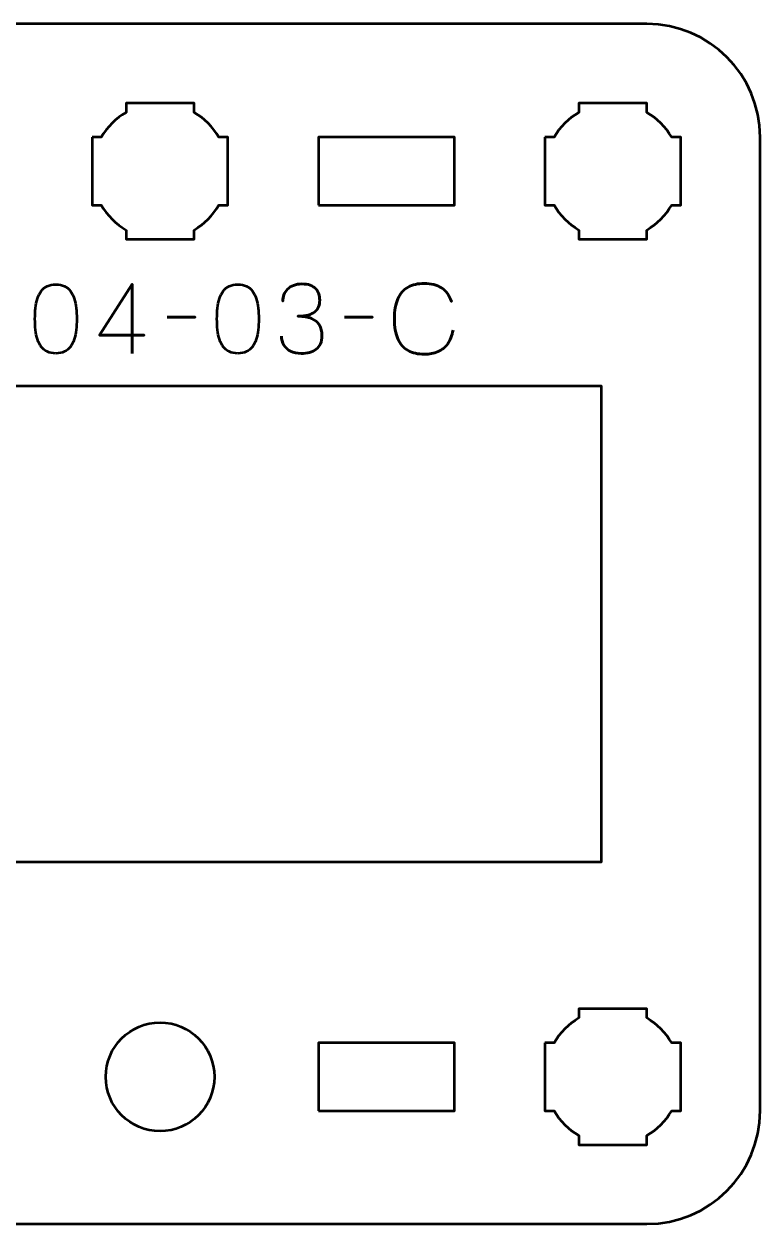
# Model space of a CAD drawing. Header units: centimetres. Extents: x -30.1 to 9.2, y -17.5 to -12.2.
# Drawn here: x -10.1 to -6.85, y -17.5 to -12.2 of the extents above; entities that cross this region are included whole.
import ezdxf

# ---------------------------------------------------------------- set-up
doc = ezdxf.new("R2010")
doc.units = ezdxf.units.CM
doc.header["$MEASUREMENT"] = 0
doc.layers.add('Layer 1', color=7, linetype='Continuous')

msp = doc.modelspace()

# ---------------------------------------------------------------- linework, layer by layer
at = {"layer": 'Layer 1', "lineweight": 53}
for points in [[(-8.8, -13), (-8.2, -13), (-8.2, -12.7), (-8.8, -12.7), (-8.8, -13)], [(-8.8, -17), (-8.2, -17), (-8.2, -16.7), (-8.8, -16.7), (-8.8, -17)]]:
    msp.add_lwpolyline(points, close=True, dxfattribs=at)
msp.add_ellipse((-9.5, -16.85), major_axis=(0, 0.24), ratio=1, dxfattribs=at)
for points, knots in [([(-14.15, -17), (-14.15, -17), (-14.15, -12.7), (-14.15, -12.7), (-14.15, -12.7), (-14.15, -12.42391), (-13.92609, -12.2), (-13.65, -12.2), (-13.65, -12.2), (-13.65, -12.2), (-7.35, -12.2), (-7.35, -12.2), (-7.35, -12.2), (-7.07391, -12.2), (-6.85, -12.42391), (-6.85, -12.7), (-6.85, -12.7), (-6.85, -12.7), (-6.85, -17), (-6.85, -17), (-6.85, -17), (-6.85, -17.27609), (-7.07391, -17.5), (-7.35, -17.5), (-7.35, -17.5), (-7.35, -17.5), (-13.65, -17.5), (-13.65, -17.5), (-13.65, -17.5), (-13.92609, -17.5), (-14.15, -17.27609), (-14.15, -17)], [0, 0, 0, 0, 0.125, 0.125, 0.125, 0.125, 0.25, 0.25, 0.25, 0.25, 0.375, 0.375, 0.375, 0.375, 0.5, 0.5, 0.5, 0.5, 0.625, 0.625, 0.625, 0.625, 0.75, 0.75, 0.75, 0.75, 0.875, 0.875, 0.875, 0.875, 1, 1, 1, 1]), ([(-9.8, -12.7), (-9.8, -12.7), (-9.75985, -12.7), (-9.75985, -12.7), (-9.75985, -12.7), (-9.7335, -12.65447), (-9.69553, -12.6165), (-9.65, -12.59015), (-9.65, -12.59015), (-9.65, -12.59015), (-9.65, -12.55), (-9.65, -12.55), (-9.65, -12.55), (-9.65, -12.55), (-9.5, -12.55), (-9.5, -12.55), (-9.5, -12.55), (-9.5, -12.55), (-9.35, -12.55), (-9.35, -12.55), (-9.35, -12.55), (-9.35, -12.55), (-9.35, -12.59015), (-9.35, -12.59015), (-9.35, -12.59015), (-9.30447, -12.6165), (-9.2665, -12.65447), (-9.24015, -12.7), (-9.24015, -12.7), (-9.24015, -12.7), (-9.2, -12.7), (-9.2, -12.7), (-9.2, -12.7), (-9.2, -12.7), (-9.2, -12.85), (-9.2, -12.85), (-9.2, -12.85), (-9.2, -12.85), (-9.2, -13), (-9.2, -13), (-9.2, -13), (-9.2, -13), (-9.24015, -13), (-9.24015, -13), (-9.24015, -13), (-9.2665, -13.04553), (-9.30447, -13.0835), (-9.35, -13.10985), (-9.35, -13.10985), (-9.35, -13.10985), (-9.35, -13.15), (-9.35, -13.15), (-9.35, -13.15), (-9.35, -13.15), (-9.5, -13.15), (-9.5, -13.15), (-9.5, -13.15), (-9.5, -13.15), (-9.65, -13.15), (-9.65, -13.15), (-9.65, -13.15), (-9.65, -13.15), (-9.65, -13.10985), (-9.65, -13.10985), (-9.65, -13.10985), (-9.69553, -13.0835), (-9.7335, -13.04553), (-9.75985, -13), (-9.75985, -13), (-9.75985, -13), (-9.8, -13), (-9.8, -13), (-9.8, -13), (-9.8, -13), (-9.8, -12.85), (-9.8, -12.85), (-9.8, -12.85), (-9.8, -12.85), (-9.8, -12.7), (-9.8, -12.7)], [0, 0, 0, 0, 0.05, 0.05, 0.05, 0.05, 0.1, 0.1, 0.1, 0.1, 0.15, 0.15, 0.15, 0.15, 0.2, 0.2, 0.2, 0.2, 0.25, 0.25, 0.25, 0.25, 0.3, 0.3, 0.3, 0.3, 0.35, 0.35, 0.35, 0.35, 0.4, 0.4, 0.4, 0.4, 0.45, 0.45, 0.45, 0.45, 0.5, 0.5, 0.5, 0.5, 0.55, 0.55, 0.55, 0.55, 0.6, 0.6, 0.6, 0.6, 0.65, 0.65, 0.65, 0.65, 0.7, 0.7, 0.7, 0.7, 0.75, 0.75, 0.75, 0.75, 0.8, 0.8, 0.8, 0.8, 0.85, 0.85, 0.85, 0.85, 0.9, 0.9, 0.9, 0.9, 0.95, 0.95, 0.95, 0.95, 1, 1, 1, 1]), ([(-7.8, -12.7), (-7.8, -12.7), (-7.75985, -12.7), (-7.75985, -12.7), (-7.75985, -12.7), (-7.7335, -12.65447), (-7.69553, -12.6165), (-7.65, -12.59015), (-7.65, -12.59015), (-7.65, -12.59015), (-7.65, -12.55), (-7.65, -12.55), (-7.65, -12.55), (-7.65, -12.55), (-7.5, -12.55), (-7.5, -12.55), (-7.5, -12.55), (-7.5, -12.55), (-7.35, -12.55), (-7.35, -12.55), (-7.35, -12.55), (-7.35, -12.55), (-7.35, -12.59015), (-7.35, -12.59015), (-7.35, -12.59015), (-7.30447, -12.6165), (-7.2665, -12.65447), (-7.24015, -12.7), (-7.24015, -12.7), (-7.24015, -12.7), (-7.2, -12.7), (-7.2, -12.7), (-7.2, -12.7), (-7.2, -12.7), (-7.2, -12.85), (-7.2, -12.85), (-7.2, -12.85), (-7.2, -12.85), (-7.2, -13), (-7.2, -13), (-7.2, -13), (-7.2, -13), (-7.24015, -13), (-7.24015, -13), (-7.24015, -13), (-7.2665, -13.04553), (-7.30447, -13.0835), (-7.35, -13.10985), (-7.35, -13.10985), (-7.35, -13.10985), (-7.35, -13.15), (-7.35, -13.15), (-7.35, -13.15), (-7.35, -13.15), (-7.5, -13.15), (-7.5, -13.15), (-7.5, -13.15), (-7.5, -13.15), (-7.65, -13.15), (-7.65, -13.15), (-7.65, -13.15), (-7.65, -13.15), (-7.65, -13.10985), (-7.65, -13.10985), (-7.65, -13.10985), (-7.69553, -13.0835), (-7.7335, -13.04553), (-7.75985, -13), (-7.75985, -13), (-7.75985, -13), (-7.8, -13), (-7.8, -13), (-7.8, -13), (-7.8, -13), (-7.8, -12.85), (-7.8, -12.85), (-7.8, -12.85), (-7.8, -12.85), (-7.8, -12.7), (-7.8, -12.7)], [0, 0, 0, 0, 0.05, 0.05, 0.05, 0.05, 0.1, 0.1, 0.1, 0.1, 0.15, 0.15, 0.15, 0.15, 0.2, 0.2, 0.2, 0.2, 0.25, 0.25, 0.25, 0.25, 0.3, 0.3, 0.3, 0.3, 0.35, 0.35, 0.35, 0.35, 0.4, 0.4, 0.4, 0.4, 0.45, 0.45, 0.45, 0.45, 0.5, 0.5, 0.5, 0.5, 0.55, 0.55, 0.55, 0.55, 0.6, 0.6, 0.6, 0.6, 0.65, 0.65, 0.65, 0.65, 0.7, 0.7, 0.7, 0.7, 0.75, 0.75, 0.75, 0.75, 0.8, 0.8, 0.8, 0.8, 0.85, 0.85, 0.85, 0.85, 0.9, 0.9, 0.9, 0.9, 0.95, 0.95, 0.95, 0.95, 1, 1, 1, 1]), ([(-13.44998, -13.8), (-13.44998, -13.8), (-7.54998, -13.8), (-7.54998, -13.8), (-7.54998, -13.8), (-7.54998, -13.8), (-7.54998, -15.9), (-7.54998, -15.9), (-7.54998, -15.9), (-7.54998, -15.9), (-13.44998, -15.9), (-13.44998, -15.9), (-13.44998, -15.9), (-13.44998, -15.9), (-13.44998, -13.8), (-13.44998, -13.8)], [0, 0, 0, 0, 0.25, 0.25, 0.25, 0.25, 0.5, 0.5, 0.5, 0.5, 0.75, 0.75, 0.75, 0.75, 1, 1, 1, 1]), ([(-7.8, -16.7), (-7.8, -16.7), (-7.75985, -16.7), (-7.75985, -16.7), (-7.75985, -16.7), (-7.7335, -16.65447), (-7.69553, -16.6165), (-7.65, -16.59015), (-7.65, -16.59015), (-7.65, -16.59015), (-7.65, -16.55), (-7.65, -16.55), (-7.65, -16.55), (-7.65, -16.55), (-7.5, -16.55), (-7.5, -16.55), (-7.5, -16.55), (-7.5, -16.55), (-7.35, -16.55), (-7.35, -16.55), (-7.35, -16.55), (-7.35, -16.55), (-7.35, -16.59015), (-7.35, -16.59015), (-7.35, -16.59015), (-7.30447, -16.6165), (-7.2665, -16.65447), (-7.24015, -16.7), (-7.24015, -16.7), (-7.24015, -16.7), (-7.2, -16.7), (-7.2, -16.7), (-7.2, -16.7), (-7.2, -16.7), (-7.2, -16.85), (-7.2, -16.85), (-7.2, -16.85), (-7.2, -16.85), (-7.2, -17), (-7.2, -17), (-7.2, -17), (-7.2, -17), (-7.24015, -17), (-7.24015, -17), (-7.24015, -17), (-7.2665, -17.04553), (-7.30447, -17.0835), (-7.35, -17.10985), (-7.35, -17.10985), (-7.35, -17.10985), (-7.35, -17.15), (-7.35, -17.15), (-7.35, -17.15), (-7.35, -17.15), (-7.5, -17.15), (-7.5, -17.15), (-7.5, -17.15), (-7.5, -17.15), (-7.65, -17.15), (-7.65, -17.15), (-7.65, -17.15), (-7.65, -17.15), (-7.65, -17.10985), (-7.65, -17.10985), (-7.65, -17.10985), (-7.69553, -17.0835), (-7.7335, -17.04553), (-7.75985, -17), (-7.75985, -17), (-7.75985, -17), (-7.8, -17), (-7.8, -17), (-7.8, -17), (-7.8, -17), (-7.8, -16.85), (-7.8, -16.85), (-7.8, -16.85), (-7.8, -16.85), (-7.8, -16.7), (-7.8, -16.7)], [0, 0, 0, 0, 0.05, 0.05, 0.05, 0.05, 0.1, 0.1, 0.1, 0.1, 0.15, 0.15, 0.15, 0.15, 0.2, 0.2, 0.2, 0.2, 0.25, 0.25, 0.25, 0.25, 0.3, 0.3, 0.3, 0.3, 0.35, 0.35, 0.35, 0.35, 0.4, 0.4, 0.4, 0.4, 0.45, 0.45, 0.45, 0.45, 0.5, 0.5, 0.5, 0.5, 0.55, 0.55, 0.55, 0.55, 0.6, 0.6, 0.6, 0.6, 0.65, 0.65, 0.65, 0.65, 0.7, 0.7, 0.7, 0.7, 0.75, 0.75, 0.75, 0.75, 0.8, 0.8, 0.8, 0.8, 0.85, 0.85, 0.85, 0.85, 0.9, 0.9, 0.9, 0.9, 0.95, 0.95, 0.95, 0.95, 1, 1, 1, 1])]:
    msp.add_open_spline(points, degree=3, knots=knots, dxfattribs=at)
at = {"layer": 'Layer 1', "color": 5, "lineweight": 53}
for points, knots in [([(-9.96025, -13.65494), (-9.94544, -13.65487), (-9.93267, -13.65226), (-9.92201, -13.64718), (-9.92201, -13.64718), (-9.91143, -13.6421), (-9.90261, -13.63483), (-9.89556, -13.62559), (-9.89556, -13.62559), (-9.88857, -13.61628), (-9.88307, -13.60527), (-9.87898, -13.59257), (-9.87898, -13.59257), (-9.87495, -13.57987), (-9.87206, -13.56597), (-9.87044, -13.55073), (-9.87044, -13.55073), (-9.86874, -13.53549), (-9.8679, -13.51947), (-9.86797, -13.50254), (-9.86797, -13.50254), (-9.8679, -13.48568), (-9.86874, -13.46966), (-9.87044, -13.45449), (-9.87044, -13.45449), (-9.87206, -13.43932), (-9.87495, -13.42535), (-9.87898, -13.41265), (-9.87898, -13.41265), (-9.88307, -13.40002), (-9.88857, -13.38902), (-9.89556, -13.37963), (-9.89556, -13.37963), (-9.90261, -13.37032), (-9.91143, -13.36305), (-9.92201, -13.35797), (-9.92201, -13.35797), (-9.93267, -13.35282), (-9.94544, -13.35021), (-9.96025, -13.35014), (-9.96025, -13.35014), (-9.97507, -13.35021), (-9.98784, -13.35282), (-9.9985, -13.35797), (-9.9985, -13.35797), (-10.00908, -13.36305), (-10.0179, -13.37032), (-10.02495, -13.37963), (-10.02495, -13.37963), (-10.03194, -13.38902), (-10.03744, -13.40002), (-10.04153, -13.41265), (-10.04153, -13.41265), (-10.04556, -13.42535), (-10.04845, -13.43932), (-10.05007, -13.45449), (-10.05007, -13.45449), (-10.05176, -13.46966), (-10.05261, -13.48568), (-10.05254, -13.50254), (-10.05254, -13.50254), (-10.05261, -13.51947), (-10.05176, -13.53549), (-10.05007, -13.55073), (-10.05007, -13.55073), (-10.04845, -13.56597), (-10.04556, -13.57987), (-10.04153, -13.59257), (-10.04153, -13.59257), (-10.03744, -13.60527), (-10.03194, -13.61628), (-10.02495, -13.62559), (-10.02495, -13.62559), (-10.0179, -13.63483), (-10.00908, -13.6421), (-9.9985, -13.64718), (-9.9985, -13.64718), (-9.98784, -13.65226), (-9.97507, -13.65487), (-9.96025, -13.65494)], [0, 0, 0, 0, 0.05, 0.05, 0.05, 0.05, 0.1, 0.1, 0.1, 0.1, 0.15, 0.15, 0.15, 0.15, 0.2, 0.2, 0.2, 0.2, 0.25, 0.25, 0.25, 0.25, 0.3, 0.3, 0.3, 0.3, 0.35, 0.35, 0.35, 0.35, 0.4, 0.4, 0.4, 0.4, 0.45, 0.45, 0.45, 0.45, 0.5, 0.5, 0.5, 0.5, 0.55, 0.55, 0.55, 0.55, 0.6, 0.6, 0.6, 0.6, 0.65, 0.65, 0.65, 0.65, 0.7, 0.7, 0.7, 0.7, 0.75, 0.75, 0.75, 0.75, 0.8, 0.8, 0.8, 0.8, 0.85, 0.85, 0.85, 0.85, 0.9, 0.9, 0.9, 0.9, 0.95, 0.95, 0.95, 0.95, 1, 1, 1, 1]), ([(-9.96025, -13.65494), (-9.94544, -13.65487), (-9.93267, -13.65226), (-9.92201, -13.64718), (-9.92201, -13.64718), (-9.91143, -13.6421), (-9.90261, -13.63483), (-9.89556, -13.62559), (-9.89556, -13.62559), (-9.88857, -13.61628), (-9.88307, -13.60527), (-9.87898, -13.59257), (-9.87898, -13.59257), (-9.87495, -13.57987), (-9.87206, -13.56597), (-9.87044, -13.55073), (-9.87044, -13.55073), (-9.86874, -13.53549), (-9.8679, -13.51947), (-9.86797, -13.50254), (-9.86797, -13.50254), (-9.8679, -13.48568), (-9.86874, -13.46966), (-9.87044, -13.45449), (-9.87044, -13.45449), (-9.87206, -13.43932), (-9.87495, -13.42535), (-9.87898, -13.41265), (-9.87898, -13.41265), (-9.88307, -13.40002), (-9.88857, -13.38902), (-9.89556, -13.37963), (-9.89556, -13.37963), (-9.90261, -13.37032), (-9.91143, -13.36305), (-9.92201, -13.35797), (-9.92201, -13.35797), (-9.93267, -13.35282), (-9.94544, -13.35021), (-9.96025, -13.35014), (-9.96025, -13.35014), (-9.97507, -13.35021), (-9.98784, -13.35282), (-9.9985, -13.35797), (-9.9985, -13.35797), (-10.00908, -13.36305), (-10.0179, -13.37032), (-10.02495, -13.37963), (-10.02495, -13.37963), (-10.03194, -13.38902), (-10.03744, -13.40002), (-10.04153, -13.41265), (-10.04153, -13.41265), (-10.04556, -13.42535), (-10.04845, -13.43932), (-10.05007, -13.45449), (-10.05007, -13.45449), (-10.05176, -13.46966), (-10.05261, -13.48568), (-10.05254, -13.50254), (-10.05254, -13.50254), (-10.05261, -13.51947), (-10.05176, -13.53549), (-10.05007, -13.55073), (-10.05007, -13.55073), (-10.04845, -13.56597), (-10.04556, -13.57987), (-10.04153, -13.59257), (-10.04153, -13.59257), (-10.03744, -13.60527), (-10.03194, -13.61628), (-10.02495, -13.62559), (-10.02495, -13.62559), (-10.0179, -13.63483), (-10.00908, -13.6421), (-9.9985, -13.64718), (-9.9985, -13.64718), (-9.98784, -13.65226), (-9.97507, -13.65487), (-9.96025, -13.65494)], [0, 0, 0, 0, 0.05, 0.05, 0.05, 0.05, 0.1, 0.1, 0.1, 0.1, 0.15, 0.15, 0.15, 0.15, 0.2, 0.2, 0.2, 0.2, 0.25, 0.25, 0.25, 0.25, 0.3, 0.3, 0.3, 0.3, 0.35, 0.35, 0.35, 0.35, 0.4, 0.4, 0.4, 0.4, 0.45, 0.45, 0.45, 0.45, 0.5, 0.5, 0.5, 0.5, 0.55, 0.55, 0.55, 0.55, 0.6, 0.6, 0.6, 0.6, 0.65, 0.65, 0.65, 0.65, 0.7, 0.7, 0.7, 0.7, 0.75, 0.75, 0.75, 0.75, 0.8, 0.8, 0.8, 0.8, 0.85, 0.85, 0.85, 0.85, 0.9, 0.9, 0.9, 0.9, 0.95, 0.95, 0.95, 0.95, 1, 1, 1, 1]), ([(-9.62371, -13.65494), (-9.62371, -13.65494), (-9.62371, -13.34972), (-9.62371, -13.34972), (-9.62371, -13.34972), (-9.62371, -13.34972), (-9.76764, -13.57366), (-9.76764, -13.57366), (-9.76764, -13.57366), (-9.76764, -13.57366), (-9.56952, -13.57366), (-9.56952, -13.57366), (-9.56952, -13.57366), (-9.56952, -13.57366), (-9.76764, -13.57366), (-9.76764, -13.57366), (-9.76764, -13.57366), (-9.76764, -13.57366), (-9.62371, -13.34972), (-9.62371, -13.34972), (-9.62371, -13.34972), (-9.62371, -13.34972), (-9.62371, -13.65494), (-9.62371, -13.65494)], [0, 0, 0, 0, 0.1666667, 0.1666667, 0.1666667, 0.1666667, 0.3333333, 0.3333333, 0.3333333, 0.3333333, 0.5, 0.5, 0.5, 0.5, 0.6666667, 0.6666667, 0.6666667, 0.6666667, 0.8333333, 0.8333333, 0.8333333, 0.8333333, 1, 1, 1, 1]), ([(-9.15635, -13.65494), (-9.14154, -13.65487), (-9.12877, -13.65226), (-9.11811, -13.64718), (-9.11811, -13.64718), (-9.10753, -13.6421), (-9.09871, -13.63483), (-9.09166, -13.62559), (-9.09166, -13.62559), (-9.08467, -13.61628), (-9.07917, -13.60527), (-9.07508, -13.59257), (-9.07508, -13.59257), (-9.07105, -13.57987), (-9.06816, -13.56597), (-9.06654, -13.55073), (-9.06654, -13.55073), (-9.06484, -13.53549), (-9.064, -13.51947), (-9.06407, -13.50254), (-9.06407, -13.50254), (-9.064, -13.48568), (-9.06484, -13.46966), (-9.06654, -13.45449), (-9.06654, -13.45449), (-9.06816, -13.43932), (-9.07105, -13.42535), (-9.07508, -13.41265), (-9.07508, -13.41265), (-9.07917, -13.40002), (-9.08467, -13.38902), (-9.09166, -13.37963), (-9.09166, -13.37963), (-9.09871, -13.37032), (-9.10753, -13.36305), (-9.11811, -13.35797), (-9.11811, -13.35797), (-9.12877, -13.35282), (-9.14154, -13.35021), (-9.15635, -13.35014), (-9.15635, -13.35014), (-9.17117, -13.35021), (-9.18394, -13.35282), (-9.1946, -13.35797), (-9.1946, -13.35797), (-9.20518, -13.36305), (-9.214, -13.37032), (-9.22105, -13.37963), (-9.22105, -13.37963), (-9.22804, -13.38902), (-9.23354, -13.40002), (-9.23763, -13.41265), (-9.23763, -13.41265), (-9.24166, -13.42535), (-9.24455, -13.43932), (-9.24617, -13.45449), (-9.24617, -13.45449), (-9.24786, -13.46966), (-9.24871, -13.48568), (-9.24864, -13.50254), (-9.24864, -13.50254), (-9.24871, -13.51947), (-9.24786, -13.53549), (-9.24617, -13.55073), (-9.24617, -13.55073), (-9.24455, -13.56597), (-9.24166, -13.57987), (-9.23763, -13.59257), (-9.23763, -13.59257), (-9.23354, -13.60527), (-9.22804, -13.61628), (-9.22105, -13.62559), (-9.22105, -13.62559), (-9.214, -13.63483), (-9.20518, -13.6421), (-9.1946, -13.64718), (-9.1946, -13.64718), (-9.18394, -13.65226), (-9.17117, -13.65487), (-9.15635, -13.65494)], [0, 0, 0, 0, 0.05, 0.05, 0.05, 0.05, 0.1, 0.1, 0.1, 0.1, 0.15, 0.15, 0.15, 0.15, 0.2, 0.2, 0.2, 0.2, 0.25, 0.25, 0.25, 0.25, 0.3, 0.3, 0.3, 0.3, 0.35, 0.35, 0.35, 0.35, 0.4, 0.4, 0.4, 0.4, 0.45, 0.45, 0.45, 0.45, 0.5, 0.5, 0.5, 0.5, 0.55, 0.55, 0.55, 0.55, 0.6, 0.6, 0.6, 0.6, 0.65, 0.65, 0.65, 0.65, 0.7, 0.7, 0.7, 0.7, 0.75, 0.75, 0.75, 0.75, 0.8, 0.8, 0.8, 0.8, 0.85, 0.85, 0.85, 0.85, 0.9, 0.9, 0.9, 0.9, 0.95, 0.95, 0.95, 0.95, 1, 1, 1, 1]), ([(-9.15635, -13.65494), (-9.14154, -13.65487), (-9.12877, -13.65226), (-9.11811, -13.64718), (-9.11811, -13.64718), (-9.10753, -13.6421), (-9.09871, -13.63483), (-9.09166, -13.62559), (-9.09166, -13.62559), (-9.08467, -13.61628), (-9.07917, -13.60527), (-9.07508, -13.59257), (-9.07508, -13.59257), (-9.07105, -13.57987), (-9.06816, -13.56597), (-9.06654, -13.55073), (-9.06654, -13.55073), (-9.06484, -13.53549), (-9.064, -13.51947), (-9.06407, -13.50254), (-9.06407, -13.50254), (-9.064, -13.48568), (-9.06484, -13.46966), (-9.06654, -13.45449), (-9.06654, -13.45449), (-9.06816, -13.43932), (-9.07105, -13.42535), (-9.07508, -13.41265), (-9.07508, -13.41265), (-9.07917, -13.40002), (-9.08467, -13.38902), (-9.09166, -13.37963), (-9.09166, -13.37963), (-9.09871, -13.37032), (-9.10753, -13.36305), (-9.11811, -13.35797), (-9.11811, -13.35797), (-9.12877, -13.35282), (-9.14154, -13.35021), (-9.15635, -13.35014), (-9.15635, -13.35014), (-9.17117, -13.35021), (-9.18394, -13.35282), (-9.1946, -13.35797), (-9.1946, -13.35797), (-9.20518, -13.36305), (-9.214, -13.37032), (-9.22105, -13.37963), (-9.22105, -13.37963), (-9.22804, -13.38902), (-9.23354, -13.40002), (-9.23763, -13.41265), (-9.23763, -13.41265), (-9.24166, -13.42535), (-9.24455, -13.43932), (-9.24617, -13.45449), (-9.24617, -13.45449), (-9.24786, -13.46966), (-9.24871, -13.48568), (-9.24864, -13.50254), (-9.24864, -13.50254), (-9.24871, -13.51947), (-9.24786, -13.53549), (-9.24617, -13.55073), (-9.24617, -13.55073), (-9.24455, -13.56597), (-9.24166, -13.57987), (-9.23763, -13.59257), (-9.23763, -13.59257), (-9.23354, -13.60527), (-9.22804, -13.61628), (-9.22105, -13.62559), (-9.22105, -13.62559), (-9.214, -13.63483), (-9.20518, -13.6421), (-9.1946, -13.64718), (-9.1946, -13.64718), (-9.18394, -13.65226), (-9.17117, -13.65487), (-9.15635, -13.65494)], [0, 0, 0, 0, 0.05, 0.05, 0.05, 0.05, 0.1, 0.1, 0.1, 0.1, 0.15, 0.15, 0.15, 0.15, 0.2, 0.2, 0.2, 0.2, 0.25, 0.25, 0.25, 0.25, 0.3, 0.3, 0.3, 0.3, 0.35, 0.35, 0.35, 0.35, 0.4, 0.4, 0.4, 0.4, 0.45, 0.45, 0.45, 0.45, 0.5, 0.5, 0.5, 0.5, 0.55, 0.55, 0.55, 0.55, 0.6, 0.6, 0.6, 0.6, 0.65, 0.65, 0.65, 0.65, 0.7, 0.7, 0.7, 0.7, 0.75, 0.75, 0.75, 0.75, 0.8, 0.8, 0.8, 0.8, 0.85, 0.85, 0.85, 0.85, 0.9, 0.9, 0.9, 0.9, 0.95, 0.95, 0.95, 0.95, 1, 1, 1, 1]), ([(-8.96374, -13.57832), (-8.96367, -13.59356), (-8.96014, -13.60682), (-8.95316, -13.61832), (-8.95316, -13.61832), (-8.94617, -13.62975), (-8.93622, -13.63871), (-8.92324, -13.64513), (-8.92324, -13.64513), (-8.91026, -13.65155), (-8.89467, -13.6548), (-8.87653, -13.65494), (-8.87653, -13.65494), (-8.86292, -13.65494), (-8.85057, -13.65353), (-8.83935, -13.65057), (-8.83935, -13.65057), (-8.8282, -13.6476), (-8.81861, -13.64302), (-8.81049, -13.63674), (-8.81049, -13.63674), (-8.80238, -13.63046), (-8.79617, -13.62234), (-8.79173, -13.61247), (-8.79173, -13.61247), (-8.78735, -13.60252), (-8.78517, -13.59059), (-8.7851, -13.57662), (-8.7851, -13.57662), (-8.78502, -13.558), (-8.78883, -13.54226), (-8.79638, -13.52949), (-8.79638, -13.52949), (-8.80393, -13.51672), (-8.81565, -13.50713), (-8.83138, -13.50057), (-8.83138, -13.50057), (-8.84711, -13.494), (-8.86729, -13.49069), (-8.89177, -13.49069), (-8.89177, -13.49069), (-8.8735, -13.49076), (-8.85819, -13.48907), (-8.8457, -13.48561), (-8.8457, -13.48561), (-8.83328, -13.48215), (-8.82334, -13.47728), (-8.81586, -13.47093), (-8.81586, -13.47093), (-8.80838, -13.46465), (-8.80295, -13.45717), (-8.7997, -13.44857), (-8.7997, -13.44857), (-8.79638, -13.44003), (-8.79476, -13.43065), (-8.79483, -13.42042), (-8.79483, -13.42042), (-8.79476, -13.41018), (-8.79617, -13.40073), (-8.79899, -13.39198), (-8.79899, -13.39198), (-8.80175, -13.38323), (-8.80626, -13.37554), (-8.8124, -13.36898), (-8.8124, -13.36898), (-8.81854, -13.36242), (-8.82665, -13.35727), (-8.8366, -13.3536), (-8.8366, -13.3536), (-8.84662, -13.34993), (-8.85883, -13.3481), (-8.87315, -13.34803), (-8.87315, -13.34803), (-8.8874, -13.3481), (-8.89989, -13.35021), (-8.91047, -13.35431), (-8.91047, -13.35431), (-8.92113, -13.3584), (-8.92987, -13.36397), (-8.93693, -13.3711), (-8.93693, -13.3711), (-8.94391, -13.37822), (-8.94914, -13.38634), (-8.95259, -13.39551), (-8.95259, -13.39551), (-8.95612, -13.40468), (-8.95781, -13.41442), (-8.95781, -13.42465), (-8.95781, -13.42465), (-8.95781, -13.41442), (-8.95612, -13.40468), (-8.95259, -13.39551), (-8.95259, -13.39551), (-8.94914, -13.38634), (-8.94391, -13.37822), (-8.93693, -13.3711), (-8.93693, -13.3711), (-8.92987, -13.36397), (-8.92113, -13.3584), (-8.91047, -13.35431), (-8.91047, -13.35431), (-8.89989, -13.35021), (-8.8874, -13.3481), (-8.87315, -13.34803), (-8.87315, -13.34803), (-8.85883, -13.3481), (-8.84662, -13.34993), (-8.8366, -13.3536), (-8.8366, -13.3536), (-8.82665, -13.35727), (-8.81854, -13.36242), (-8.8124, -13.36898), (-8.8124, -13.36898), (-8.80626, -13.37554), (-8.80175, -13.38323), (-8.79899, -13.39198), (-8.79899, -13.39198), (-8.79617, -13.40073), (-8.79476, -13.41018), (-8.79483, -13.42042), (-8.79483, -13.42042), (-8.79476, -13.43065), (-8.79638, -13.44003), (-8.7997, -13.44857), (-8.7997, -13.44857), (-8.80295, -13.45717), (-8.80838, -13.46465), (-8.81586, -13.47093), (-8.81586, -13.47093), (-8.82334, -13.47728), (-8.83328, -13.48215), (-8.8457, -13.48561), (-8.8457, -13.48561), (-8.85819, -13.48907), (-8.8735, -13.49076), (-8.89177, -13.49069), (-8.89177, -13.49069), (-8.86729, -13.49069), (-8.84711, -13.494), (-8.83138, -13.50057), (-8.83138, -13.50057), (-8.81565, -13.50713), (-8.80393, -13.51672), (-8.79638, -13.52949), (-8.79638, -13.52949), (-8.78883, -13.54226), (-8.78502, -13.558), (-8.7851, -13.57662), (-8.7851, -13.57662), (-8.78517, -13.59059), (-8.78735, -13.60252), (-8.79173, -13.61247), (-8.79173, -13.61247), (-8.79617, -13.62234), (-8.80238, -13.63046), (-8.81049, -13.63674), (-8.81049, -13.63674), (-8.81861, -13.64302), (-8.8282, -13.6476), (-8.83935, -13.65057), (-8.83935, -13.65057), (-8.85057, -13.65353), (-8.86292, -13.65494), (-8.87653, -13.65494), (-8.87653, -13.65494), (-8.89467, -13.6548), (-8.91026, -13.65155), (-8.92324, -13.64513), (-8.92324, -13.64513), (-8.93622, -13.63871), (-8.94617, -13.62975), (-8.95316, -13.61832), (-8.95316, -13.61832), (-8.96014, -13.60682), (-8.96367, -13.59356), (-8.96374, -13.57832)], [0, 0, 0, 0, 0.0227273, 0.0227273, 0.0227273, 0.0227273, 0.0454545, 0.0454545, 0.0454545, 0.0454545, 0.0681818, 0.0681818, 0.0681818, 0.0681818, 0.0909091, 0.0909091, 0.0909091, 0.0909091, 0.1136364, 0.1136364, 0.1136364, 0.1136364, 0.1363636, 0.1363636, 0.1363636, 0.1363636, 0.1590909, 0.1590909, 0.1590909, 0.1590909, 0.1818182, 0.1818182, 0.1818182, 0.1818182, 0.2045455, 0.2045455, 0.2045455, 0.2045455, 0.2272727, 0.2272727, 0.2272727, 0.2272727, 0.25, 0.25, 0.25, 0.25, 0.2727273, 0.2727273, 0.2727273, 0.2727273, 0.2954545, 0.2954545, 0.2954545, 0.2954545, 0.3181818, 0.3181818, 0.3181818, 0.3181818, 0.3409091, 0.3409091, 0.3409091, 0.3409091, 0.3636364, 0.3636364, 0.3636364, 0.3636364, 0.3863636, 0.3863636, 0.3863636, 0.3863636, 0.4090909, 0.4090909, 0.4090909, 0.4090909, 0.4318182, 0.4318182, 0.4318182, 0.4318182, 0.4545455, 0.4545455, 0.4545455, 0.4545455, 0.4772727, 0.4772727, 0.4772727, 0.4772727, 0.5, 0.5, 0.5, 0.5, 0.5227273, 0.5227273, 0.5227273, 0.5227273, 0.5454545, 0.5454545, 0.5454545, 0.5454545, 0.5681818, 0.5681818, 0.5681818, 0.5681818, 0.5909091, 0.5909091, 0.5909091, 0.5909091, 0.6136364, 0.6136364, 0.6136364, 0.6136364, 0.6363636, 0.6363636, 0.6363636, 0.6363636, 0.6590909, 0.6590909, 0.6590909, 0.6590909, 0.6818182, 0.6818182, 0.6818182, 0.6818182, 0.7045455, 0.7045455, 0.7045455, 0.7045455, 0.7272727, 0.7272727, 0.7272727, 0.7272727, 0.75, 0.75, 0.75, 0.75, 0.7727273, 0.7727273, 0.7727273, 0.7727273, 0.7954545, 0.7954545, 0.7954545, 0.7954545, 0.8181818, 0.8181818, 0.8181818, 0.8181818, 0.8409091, 0.8409091, 0.8409091, 0.8409091, 0.8636364, 0.8636364, 0.8636364, 0.8636364, 0.8863636, 0.8863636, 0.8863636, 0.8863636, 0.9090909, 0.9090909, 0.9090909, 0.9090909, 0.9318182, 0.9318182, 0.9318182, 0.9318182, 0.9545455, 0.9545455, 0.9545455, 0.9545455, 0.9772727, 0.9772727, 0.9772727, 0.9772727, 1, 1, 1, 1]), ([(-8.20598, -13.55249), (-8.2105, -13.57669), (-8.2184, -13.59666), (-8.22948, -13.61232), (-8.22948, -13.61232), (-8.24062, -13.62792), (-8.25488, -13.63949), (-8.27223, -13.64704), (-8.27223, -13.64704), (-8.28952, -13.65459), (-8.30984, -13.6584), (-8.33298, -13.65833), (-8.33298, -13.65833), (-8.36113, -13.6584), (-8.38505, -13.65296), (-8.40467, -13.64189), (-8.40467, -13.64189), (-8.42428, -13.63088), (-8.43924, -13.61388), (-8.44954, -13.59081), (-8.44954, -13.59081), (-8.45984, -13.56773), (-8.46499, -13.53817), (-8.46506, -13.50212), (-8.46506, -13.50212), (-8.46499, -13.46621), (-8.45984, -13.43671), (-8.44954, -13.41364), (-8.44954, -13.41364), (-8.43924, -13.39057), (-8.42428, -13.3735), (-8.40467, -13.36242), (-8.40467, -13.36242), (-8.38505, -13.35134), (-8.36113, -13.34584), (-8.33298, -13.34591), (-8.33298, -13.34591), (-8.30285, -13.34584), (-8.2776, -13.35226), (-8.25728, -13.36517), (-8.25728, -13.36517), (-8.23703, -13.37808), (-8.22214, -13.39805), (-8.21276, -13.42507), (-8.21276, -13.42507), (-8.22214, -13.39805), (-8.23703, -13.37808), (-8.25728, -13.36517), (-8.25728, -13.36517), (-8.2776, -13.35226), (-8.30285, -13.34584), (-8.33298, -13.34591), (-8.33298, -13.34591), (-8.36113, -13.34584), (-8.38505, -13.35134), (-8.40467, -13.36242), (-8.40467, -13.36242), (-8.42428, -13.3735), (-8.43924, -13.39057), (-8.44954, -13.41364), (-8.44954, -13.41364), (-8.45984, -13.43671), (-8.46499, -13.46621), (-8.46506, -13.50212), (-8.46506, -13.50212), (-8.46499, -13.53817), (-8.45984, -13.56773), (-8.44954, -13.59081), (-8.44954, -13.59081), (-8.43924, -13.61388), (-8.42428, -13.63088), (-8.40467, -13.64189), (-8.40467, -13.64189), (-8.38505, -13.65296), (-8.36113, -13.6584), (-8.33298, -13.65833), (-8.33298, -13.65833), (-8.30984, -13.6584), (-8.28952, -13.65459), (-8.27223, -13.64704), (-8.27223, -13.64704), (-8.25488, -13.63949), (-8.24062, -13.62792), (-8.22948, -13.61232), (-8.22948, -13.61232), (-8.2184, -13.59666), (-8.2105, -13.57669), (-8.20598, -13.55249)], [0, 0, 0, 0, 0.0454545, 0.0454545, 0.0454545, 0.0454545, 0.0909091, 0.0909091, 0.0909091, 0.0909091, 0.1363636, 0.1363636, 0.1363636, 0.1363636, 0.1818182, 0.1818182, 0.1818182, 0.1818182, 0.2272727, 0.2272727, 0.2272727, 0.2272727, 0.2727273, 0.2727273, 0.2727273, 0.2727273, 0.3181818, 0.3181818, 0.3181818, 0.3181818, 0.3636364, 0.3636364, 0.3636364, 0.3636364, 0.4090909, 0.4090909, 0.4090909, 0.4090909, 0.4545455, 0.4545455, 0.4545455, 0.4545455, 0.5, 0.5, 0.5, 0.5, 0.5454545, 0.5454545, 0.5454545, 0.5454545, 0.5909091, 0.5909091, 0.5909091, 0.5909091, 0.6363636, 0.6363636, 0.6363636, 0.6363636, 0.6818182, 0.6818182, 0.6818182, 0.6818182, 0.7272727, 0.7272727, 0.7272727, 0.7272727, 0.7727273, 0.7727273, 0.7727273, 0.7727273, 0.8181818, 0.8181818, 0.8181818, 0.8181818, 0.8636364, 0.8636364, 0.8636364, 0.8636364, 0.9090909, 0.9090909, 0.9090909, 0.9090909, 0.9545455, 0.9545455, 0.9545455, 0.9545455, 1, 1, 1, 1]), ([(-9.46877, -13.49534), (-9.46877, -13.49534), (-9.34558, -13.49534), (-9.34558, -13.49534), (-9.34558, -13.49534), (-9.34558, -13.49534), (-9.46877, -13.49534), (-9.46877, -13.49534)], [0, 0, 0, 0, 0.5, 0.5, 0.5, 0.5, 1, 1, 1, 1]), ([(-8.68519, -13.49534), (-8.68519, -13.49534), (-8.562, -13.49534), (-8.562, -13.49534), (-8.562, -13.49534), (-8.562, -13.49534), (-8.68519, -13.49534), (-8.68519, -13.49534)], [0, 0, 0, 0, 0.5, 0.5, 0.5, 0.5, 1, 1, 1, 1])]:
    msp.add_open_spline(points, degree=3, knots=knots, dxfattribs=at)

doc.saveas('drawing.dxf')
